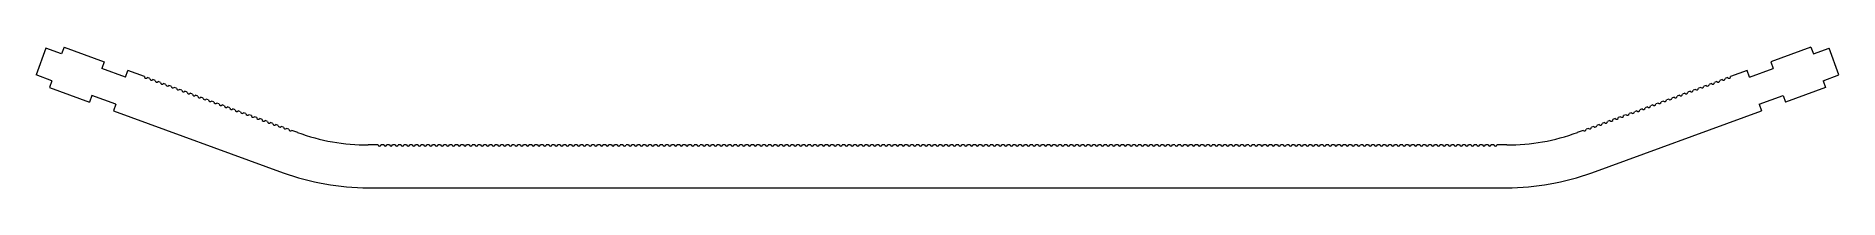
# Model space of a CAD drawing. Header units: millimetres. Extents: x -402 to 402, y -10 to 53.
import ezdxf

# ---------------------------------------------------------------- set-up
doc = ezdxf.new("R2010")
doc.units = ezdxf.units.MM

msp = doc.modelspace()

# ---------------------------------------------------------------- linework, layer by layer
at = {"color": 7, "linetype": 'Continuous', "lineweight": 15}
for p, q in [((-397.88, 52.6), (-402.22, 40.67)), ((-390.82, 50.04), (-397.88, 52.6)), ((-389.74, 53.02), (-390.82, 50.04)), ((-389.74, 53.02), (-371.84, 46.5)), ((389.74, 53.02), (371.84, 46.5)), ((389.74, 53.02), (390.82, 50.04)), ((390.82, 50.04), (397.88, 52.6)), ((402.22, 40.67), (397.88, 52.6)), ((-395.17, 38.1), (-402.22, 40.67)), ((-371.84, 46.5), (-372.92, 43.52)), ((-362.29, 39.65), (-372.92, 43.52)), ((-362.29, 39.65), (-361.2, 42.63)), ((-353.9, 39.98), (-361.2, 42.63)), ((361.2, 42.63), (353.9, 39.98)), ((362.29, 39.65), (361.2, 42.63)), ((362.29, 39.65), (372.92, 43.52)), ((371.84, 46.5), (372.92, 43.52)), ((395.17, 38.1), (402.22, 40.67)), ((-395.17, 38.1), (-396.25, 35.12)), ((-396.25, 35.12), (-378.35, 28.6)), ((-351.51, 39.11), (-352.56, 39.49)), ((-349.13, 38.24), (-350.17, 38.62)), ((-346.74, 37.37), (-347.79, 37.75)), ((-344.35, 36.5), (-345.4, 36.88)), ((-341.96, 35.63), (-343.01, 36.01)), ((-339.58, 34.76), (-340.63, 35.15)), ((-337.19, 33.89), (-338.24, 34.28)), ((-334.8, 33.03), (-335.85, 33.41)), ((-332.42, 32.16), (-333.47, 32.54)), ((333.47, 32.54), (332.42, 32.16)), ((335.85, 33.41), (334.8, 33.03)), ((338.24, 34.28), (337.19, 33.89)), ((340.63, 35.15), (339.58, 34.76)), ((343.01, 36.01), (341.96, 35.63)), ((345.4, 36.88), (344.35, 36.5)), ((347.79, 37.75), (346.74, 37.37)), ((350.17, 38.62), (349.13, 38.24)), ((352.56, 39.49), (351.51, 39.11)), ((396.25, 35.12), (378.35, 28.6)), ((395.17, 38.1), (396.25, 35.12)), ((-377.27, 31.59), (-378.35, 28.6)), ((-366.63, 27.72), (-377.27, 31.59)), ((-366.63, 27.72), (-367.72, 24.73)), ((-367.72, 24.73), (-292.01, -2.82)), ((-330.03, 31.29), (-331.08, 31.67)), ((-327.64, 30.42), (-328.69, 30.8)), ((-325.26, 29.55), (-326.31, 29.93)), ((-322.87, 28.68), (-323.92, 29.06)), ((-320.48, 27.81), (-321.53, 28.2)), ((-318.1, 26.95), (-319.14, 27.33)), ((-315.71, 26.08), (-316.76, 26.46)), ((-313.32, 25.21), (-314.37, 25.59)), ((-310.94, 24.34), (-311.98, 24.72)), ((292.01, -2.82), (367.72, 24.73)), ((311.98, 24.72), (310.94, 24.34)), ((314.37, 25.59), (313.32, 25.21)), ((316.76, 26.46), (315.71, 26.08)), ((319.14, 27.33), (318.1, 26.95)), ((321.53, 28.2), (320.48, 27.81)), ((323.92, 29.06), (322.87, 28.68)), ((326.31, 29.93), (325.26, 29.55)), ((328.69, 30.8), (327.64, 30.42)), ((331.08, 31.67), (330.03, 31.29)), ((366.63, 27.72), (377.27, 31.59)), ((366.63, 27.72), (367.72, 24.73)), ((377.27, 31.59), (378.35, 28.6)), ((-308.55, 23.47), (-309.6, 23.85)), ((-306.16, 22.6), (-307.21, 22.98)), ((-303.78, 21.73), (-304.82, 22.11)), ((-301.39, 20.86), (-302.44, 21.25)), ((-299, 20), (-300.05, 20.38)), ((-296.62, 19.13), (-297.66, 19.51)), ((-294.23, 18.26), (-295.28, 18.64)), ((-291.84, 17.39), (-292.89, 17.77)), ((-289.45, 16.52), (-290.5, 16.9)), ((290.5, 16.9), (289.45, 16.52)), ((292.89, 17.77), (291.84, 17.39)), ((295.28, 18.64), (294.23, 18.26)), ((297.66, 19.51), (296.62, 19.13)), ((300.05, 20.38), (299, 20)), ((302.44, 21.25), (301.39, 20.86)), ((304.82, 22.11), (303.78, 21.73)), ((307.21, 22.98), (306.16, 22.6)), ((309.6, 23.85), (308.55, 23.47)), ((-285.49, 15.08), (-288.12, 16.03)), ((-249.63, 9.53), (-254, 9.53)), ((-247.09, 9.53), (-248.21, 9.53)), ((-244.55, 9.53), (-245.67, 9.53)), ((-242.01, 9.53), (-243.13, 9.53)), ((-239.47, 9.53), (-240.59, 9.53)), ((-236.93, 9.53), (-238.05, 9.53)), ((-234.39, 9.53), (-235.51, 9.53)), ((-231.85, 9.53), (-232.97, 9.53)), ((-229.31, 9.53), (-230.43, 9.53)), ((-226.77, 9.53), (-227.89, 9.53)), ((-224.23, 9.53), (-225.35, 9.53)), ((-221.69, 9.53), (-222.81, 9.53)), ((-219.15, 9.53), (-220.27, 9.53)), ((-216.61, 9.53), (-217.73, 9.53)), ((-214.07, 9.53), (-215.19, 9.53)), ((-211.53, 9.53), (-212.65, 9.53)), ((-208.99, 9.53), (-210.11, 9.53)), ((-206.45, 9.53), (-207.57, 9.53)), ((-203.91, 9.53), (-205.03, 9.53)), ((-201.37, 9.53), (-202.49, 9.53)), ((-198.83, 9.53), (-199.95, 9.53)), ((-196.29, 9.53), (-197.41, 9.53)), ((-193.75, 9.53), (-194.87, 9.53)), ((-191.21, 9.53), (-192.33, 9.53)), ((-188.67, 9.53), (-189.79, 9.53)), ((-186.13, 9.53), (-187.25, 9.53)), ((-183.59, 9.53), (-184.71, 9.53)), ((-181.05, 9.53), (-182.17, 9.53)), ((-178.51, 9.53), (-179.63, 9.53)), ((-175.97, 9.53), (-177.09, 9.53)), ((-173.43, 9.53), (-174.55, 9.53)), ((-170.89, 9.53), (-172.01, 9.53)), ((-168.35, 9.53), (-169.47, 9.53)), ((-165.81, 9.53), (-166.93, 9.53)), ((-163.27, 9.53), (-164.39, 9.53)), ((-160.73, 9.53), (-161.85, 9.53)), ((-158.19, 9.53), (-159.31, 9.53)), ((-155.65, 9.53), (-156.77, 9.53)), ((-153.11, 9.53), (-154.23, 9.53)), ((-150.57, 9.53), (-151.69, 9.53)), ((-148.03, 9.53), (-149.15, 9.53)), ((-145.49, 9.53), (-146.61, 9.53)), ((-142.95, 9.53), (-144.07, 9.53)), ((-140.41, 9.53), (-141.53, 9.53)), ((-137.87, 9.53), (-138.99, 9.53)), ((-135.33, 9.53), (-136.45, 9.53)), ((-132.79, 9.53), (-133.91, 9.53)), ((-130.25, 9.53), (-131.37, 9.53)), ((-127.71, 9.53), (-128.83, 9.53)), ((-125.17, 9.53), (-126.29, 9.53)), ((-122.63, 9.53), (-123.75, 9.53)), ((-120.09, 9.53), (-121.21, 9.53)), ((-117.55, 9.53), (-118.67, 9.53)), ((-115.01, 9.53), (-116.13, 9.53)), ((-112.47, 9.53), (-113.59, 9.53)), ((-109.93, 9.53), (-111.05, 9.53)), ((-107.39, 9.53), (-108.51, 9.53)), ((-104.85, 9.53), (-105.97, 9.53)), ((-102.31, 9.53), (-103.43, 9.53)), ((-99.77, 9.53), (-100.89, 9.53)), ((-97.23, 9.53), (-98.35, 9.53)), ((-94.69, 9.53), (-95.81, 9.53)), ((-92.15, 9.53), (-93.27, 9.53)), ((-89.61, 9.53), (-90.73, 9.53)), ((-87.07, 9.53), (-88.19, 9.53)), ((-84.53, 9.53), (-85.65, 9.53)), ((-81.99, 9.53), (-83.11, 9.53)), ((-79.45, 9.53), (-80.57, 9.53)), ((-76.91, 9.53), (-78.03, 9.53)), ((-74.37, 9.53), (-75.49, 9.53)), ((-71.83, 9.53), (-72.95, 9.53)), ((-69.29, 9.53), (-70.41, 9.53)), ((-66.75, 9.53), (-67.87, 9.53)), ((-64.21, 9.53), (-65.33, 9.53)), ((-61.67, 9.53), (-62.79, 9.53)), ((-59.13, 9.53), (-60.25, 9.53)), ((-56.59, 9.53), (-57.71, 9.53)), ((-54.05, 9.53), (-55.17, 9.53)), ((-51.51, 9.53), (-52.63, 9.53)), ((-48.97, 9.53), (-50.09, 9.53)), ((-46.43, 9.53), (-47.55, 9.53)), ((-43.89, 9.53), (-45.01, 9.53)), ((-41.35, 9.53), (-42.47, 9.53)), ((-38.81, 9.53), (-39.93, 9.53)), ((-36.27, 9.53), (-37.39, 9.53)), ((-33.73, 9.53), (-34.85, 9.53)), ((-31.19, 9.53), (-32.31, 9.53)), ((-28.65, 9.53), (-29.77, 9.53)), ((-26.11, 9.53), (-27.23, 9.53)), ((-23.57, 9.53), (-24.69, 9.53)), ((-21.03, 9.53), (-22.15, 9.53)), ((-18.49, 9.53), (-19.61, 9.53)), ((-15.95, 9.53), (-17.07, 9.53)), ((-13.41, 9.53), (-14.53, 9.53)), ((-10.87, 9.53), (-11.99, 9.53)), ((-8.33, 9.53), (-9.45, 9.53)), ((-5.79, 9.53), (-6.91, 9.53)), ((-3.25, 9.53), (-4.37, 9.53)), ((-0.71, 9.53), (-1.83, 9.53)), ((1.83, 9.53), (0.71, 9.53)), ((4.37, 9.53), (3.25, 9.53)), ((6.91, 9.53), (5.79, 9.53)), ((9.45, 9.53), (8.33, 9.53)), ((11.99, 9.53), (10.87, 9.53)), ((14.53, 9.53), (13.41, 9.53)), ((17.07, 9.53), (15.95, 9.53)), ((19.61, 9.53), (18.49, 9.53)), ((22.15, 9.53), (21.03, 9.53)), ((24.69, 9.53), (23.57, 9.53)), ((27.23, 9.53), (26.11, 9.53)), ((29.77, 9.53), (28.65, 9.53)), ((32.31, 9.53), (31.19, 9.53)), ((34.85, 9.53), (33.73, 9.53)), ((37.39, 9.53), (36.27, 9.53)), ((39.93, 9.53), (38.81, 9.53)), ((42.47, 9.53), (41.35, 9.53)), ((45.01, 9.53), (43.89, 9.53)), ((47.55, 9.53), (46.43, 9.53)), ((50.09, 9.53), (48.97, 9.53)), ((52.63, 9.53), (51.51, 9.53)), ((55.17, 9.53), (54.05, 9.53)), ((57.71, 9.53), (56.59, 9.53)), ((60.25, 9.53), (59.13, 9.53)), ((62.79, 9.53), (61.67, 9.53)), ((65.33, 9.53), (64.21, 9.53)), ((67.87, 9.53), (66.75, 9.53)), ((70.41, 9.53), (69.29, 9.53)), ((72.95, 9.53), (71.83, 9.53)), ((75.49, 9.53), (74.37, 9.53)), ((78.03, 9.53), (76.91, 9.53)), ((80.57, 9.53), (79.45, 9.53)), ((83.11, 9.53), (81.99, 9.53)), ((85.65, 9.53), (84.53, 9.53)), ((88.19, 9.53), (87.07, 9.53)), ((90.73, 9.53), (89.61, 9.53)), ((93.27, 9.53), (92.15, 9.53)), ((95.81, 9.53), (94.69, 9.53)), ((98.35, 9.53), (97.23, 9.53)), ((100.89, 9.53), (99.77, 9.53)), ((103.43, 9.53), (102.31, 9.53)), ((105.97, 9.53), (104.85, 9.53)), ((108.51, 9.53), (107.39, 9.53)), ((111.05, 9.53), (109.93, 9.53)), ((113.59, 9.53), (112.47, 9.53)), ((116.13, 9.53), (115.01, 9.53)), ((118.67, 9.53), (117.55, 9.53)), ((121.21, 9.53), (120.09, 9.53)), ((123.75, 9.53), (122.63, 9.53)), ((126.29, 9.53), (125.17, 9.53)), ((128.83, 9.53), (127.71, 9.53)), ((131.37, 9.53), (130.25, 9.53)), ((133.91, 9.53), (132.79, 9.53)), ((136.45, 9.53), (135.33, 9.53)), ((138.99, 9.53), (137.87, 9.53)), ((141.53, 9.53), (140.41, 9.53)), ((144.07, 9.53), (142.95, 9.53)), ((146.61, 9.53), (145.49, 9.53)), ((149.15, 9.53), (148.03, 9.53)), ((151.69, 9.53), (150.57, 9.53)), ((154.23, 9.53), (153.11, 9.53)), ((156.77, 9.53), (155.65, 9.53)), ((159.31, 9.53), (158.19, 9.53)), ((161.85, 9.53), (160.73, 9.53)), ((164.39, 9.53), (163.27, 9.53)), ((166.93, 9.53), (165.81, 9.53)), ((169.47, 9.53), (168.35, 9.53)), ((172.01, 9.53), (170.89, 9.53)), ((174.55, 9.53), (173.43, 9.53)), ((177.09, 9.53), (175.97, 9.53)), ((179.63, 9.53), (178.51, 9.53)), ((182.17, 9.53), (181.05, 9.53)), ((184.71, 9.53), (183.59, 9.53)), ((187.25, 9.53), (186.13, 9.53)), ((189.79, 9.53), (188.67, 9.53)), ((192.33, 9.53), (191.21, 9.53)), ((194.87, 9.53), (193.75, 9.53)), ((197.41, 9.53), (196.29, 9.53)), ((199.95, 9.53), (198.83, 9.53)), ((202.49, 9.53), (201.37, 9.53)), ((205.03, 9.53), (203.91, 9.53)), ((207.57, 9.53), (206.45, 9.53)), ((210.11, 9.53), (208.99, 9.53)), ((212.65, 9.53), (211.53, 9.53)), ((215.19, 9.53), (214.07, 9.53)), ((217.73, 9.53), (216.61, 9.53)), ((220.27, 9.53), (219.15, 9.53)), ((222.81, 9.53), (221.69, 9.53)), ((225.35, 9.53), (224.23, 9.53)), ((227.89, 9.53), (226.77, 9.53)), ((230.43, 9.53), (229.31, 9.53)), ((232.97, 9.53), (231.85, 9.53)), ((235.51, 9.53), (234.39, 9.53)), ((238.05, 9.53), (236.93, 9.53)), ((240.59, 9.53), (239.47, 9.53)), ((243.13, 9.53), (242.01, 9.53)), ((245.67, 9.53), (244.55, 9.53)), ((248.21, 9.53), (247.09, 9.53)), ((254, 9.53), (249.63, 9.53)), ((288.12, 16.03), (285.49, 15.08)), ((-254, -9.53), (254, -9.53))]:
    msp.add_line(p, q, dxfattribs=at)
for centre, radius, start, end in [((-353.15, 39.95), 0.75, 178.25405, 321.74595), ((-350.76, 39.08), 0.75, 178.25405, 321.74595), ((-348.38, 38.22), 0.75, 178.25405, 321.74595), ((-345.99, 37.35), 0.75, 178.25405, 321.74595), ((-343.6, 36.48), 0.75, 178.25405, 321.74595), ((-341.22, 35.61), 0.75, 178.25405, 321.74595), ((-338.83, 34.74), 0.75, 178.25405, 321.74595), ((-336.44, 33.87), 0.75, 178.25405, 321.74595), ((-334.05, 33), 0.75, 178.25405, 321.74595), ((334.05, 33), 0.75, 218.25405, 1.74595), ((336.44, 33.87), 0.75, 218.25405, 1.74595), ((338.83, 34.74), 0.75, 218.25405, 1.74595), ((341.22, 35.61), 0.75, 218.25405, 1.74595), ((343.6, 36.48), 0.75, 218.25405, 1.74595), ((345.99, 37.35), 0.75, 218.25405, 1.74595), ((348.38, 38.22), 0.75, 218.25405, 1.74595), ((350.76, 39.08), 0.75, 218.25405, 1.74595), ((353.15, 39.95), 0.75, 218.25405, 1.74595), ((-331.67, 32.13), 0.75, 178.25405, 321.74595), ((-329.28, 31.27), 0.75, 178.25405, 321.74595), ((-326.89, 30.4), 0.75, 178.25405, 321.74595), ((-324.51, 29.53), 0.75, 178.25405, 321.74595), ((-322.12, 28.66), 0.75, 178.25405, 321.74595), ((-319.73, 27.79), 0.75, 178.25405, 321.74595), ((-317.35, 26.92), 0.75, 178.25405, 321.74595), ((-314.96, 26.05), 0.75, 178.25405, 321.74595), ((-312.57, 25.18), 0.75, 178.25405, 321.74595), ((-310.19, 24.32), 0.75, 178.25405, 321.74595), ((310.19, 24.32), 0.75, 218.25405, 1.74595), ((312.57, 25.18), 0.75, 218.25405, 1.74595), ((314.96, 26.05), 0.75, 218.25405, 1.74595), ((317.35, 26.92), 0.75, 218.25405, 1.74595), ((319.73, 27.79), 0.75, 218.25405, 1.74595), ((322.12, 28.66), 0.75, 218.25405, 1.74595), ((324.51, 29.53), 0.75, 218.25405, 1.74595), ((326.89, 30.4), 0.75, 218.25405, 1.74595), ((329.28, 31.27), 0.75, 218.25405, 1.74595), ((331.67, 32.13), 0.75, 218.25405, 1.74595), ((-307.8, 23.45), 0.75, 178.25405, 321.74595), ((-305.41, 22.58), 0.75, 178.25405, 321.74595), ((-303.03, 21.71), 0.75, 178.25405, 321.74595), ((-300.64, 20.84), 0.75, 178.25405, 321.74595), ((-298.25, 19.97), 0.75, 178.25405, 321.74595), ((-295.87, 19.1), 0.75, 178.25405, 321.74595), ((-293.48, 18.23), 0.75, 178.25405, 321.74595), ((-291.09, 17.37), 0.75, 178.25405, 321.74595), ((-288.71, 16.5), 0.75, 178.25405, 321.74595), ((288.71, 16.5), 0.75, 218.25405, 1.74595), ((291.09, 17.37), 0.75, 218.25405, 1.74595), ((293.48, 18.23), 0.75, 218.25405, 1.74595), ((295.87, 19.1), 0.75, 218.25405, 1.74595), ((298.25, 19.97), 0.75, 218.25405, 1.74595), ((300.64, 20.84), 0.75, 218.25405, 1.74595), ((303.03, 21.71), 0.75, 218.25405, 1.74595), ((305.41, 22.58), 0.75, 218.25405, 1.74595), ((307.8, 23.45), 0.75, 218.25405, 1.74595), ((-254, 101.6), 92.08, 250.00009, 269.99991), ((-248.92, 9.78), 0.75, 199.47122, 340.52878), ((-246.38, 9.78), 0.75, 199.47122, 340.52878), ((-243.84, 9.78), 0.75, 199.47122, 340.52878), ((-241.3, 9.78), 0.75, 199.47122, 340.52878), ((-238.76, 9.78), 0.75, 199.47122, 340.52878), ((-236.22, 9.78), 0.75, 199.47122, 340.52878), ((-233.68, 9.78), 0.75, 199.47122, 340.52878), ((-231.14, 9.78), 0.75, 199.47122, 340.52878), ((-228.6, 9.78), 0.75, 199.47122, 340.52878), ((-226.06, 9.78), 0.75, 199.47122, 340.52878), ((-223.52, 9.78), 0.75, 199.47122, 340.52878), ((-220.98, 9.78), 0.75, 199.47122, 340.52878), ((-218.44, 9.78), 0.75, 199.47122, 340.52878), ((-215.9, 9.78), 0.75, 199.47122, 340.52878), ((-213.36, 9.78), 0.75, 199.47122, 340.52878), ((-210.82, 9.78), 0.75, 199.47122, 340.52878), ((-208.28, 9.78), 0.75, 199.47122, 340.52878), ((-205.74, 9.78), 0.75, 199.47122, 340.52878), ((-203.2, 9.78), 0.75, 199.47122, 340.52878), ((-200.66, 9.78), 0.75, 199.47122, 340.52878), ((-198.12, 9.78), 0.75, 199.47122, 340.52878), ((-195.58, 9.78), 0.75, 199.47122, 340.52878), ((-193.04, 9.78), 0.75, 199.47122, 340.52878), ((-190.5, 9.78), 0.75, 199.47122, 340.52878), ((-187.96, 9.78), 0.75, 199.47122, 340.52878), ((-185.42, 9.78), 0.75, 199.47122, 340.52878), ((-182.88, 9.78), 0.75, 199.47122, 340.52878), ((-180.34, 9.78), 0.75, 199.47122, 340.52878), ((-177.8, 9.78), 0.75, 199.47122, 340.52878), ((-175.26, 9.78), 0.75, 199.47122, 340.52878), ((-172.72, 9.78), 0.75, 199.47122, 340.52878), ((-170.18, 9.78), 0.75, 199.47122, 340.52878), ((-167.64, 9.78), 0.75, 199.47122, 340.52878), ((-165.1, 9.78), 0.75, 199.47122, 340.52878), ((-162.56, 9.78), 0.75, 199.47122, 340.52878), ((-160.02, 9.78), 0.75, 199.47122, 340.52878), ((-157.48, 9.78), 0.75, 199.47122, 340.52878), ((-154.94, 9.78), 0.75, 199.47122, 340.52878), ((-152.4, 9.78), 0.75, 199.47122, 340.52878), ((-149.86, 9.78), 0.75, 199.47122, 340.52878), ((-147.32, 9.78), 0.75, 199.47122, 340.52878), ((-144.78, 9.78), 0.75, 199.47122, 340.52878), ((-142.24, 9.78), 0.75, 199.47122, 340.52878), ((-139.7, 9.78), 0.75, 199.47122, 340.52878), ((-137.16, 9.78), 0.75, 199.47122, 340.52878), ((-134.62, 9.78), 0.75, 199.47122, 340.52878), ((-132.08, 9.78), 0.75, 199.47122, 340.52878), ((-129.54, 9.78), 0.75, 199.47122, 340.52878), ((-127, 9.78), 0.75, 199.47122, 340.52878), ((-124.46, 9.78), 0.75, 199.47122, 340.52878), ((-121.92, 9.78), 0.75, 199.47122, 340.52878), ((-119.38, 9.78), 0.75, 199.47122, 340.52878), ((-116.84, 9.78), 0.75, 199.47122, 340.52878), ((-114.3, 9.78), 0.75, 199.47122, 340.52878), ((-111.76, 9.78), 0.75, 199.47122, 340.52878), ((-109.22, 9.78), 0.75, 199.47122, 340.52878), ((-106.68, 9.78), 0.75, 199.47122, 340.52878), ((-104.14, 9.78), 0.75, 199.47122, 340.52878), ((-101.6, 9.78), 0.75, 199.47122, 340.52878), ((-99.06, 9.78), 0.75, 199.47122, 340.52878), ((-96.52, 9.78), 0.75, 199.47122, 340.52878), ((-93.98, 9.78), 0.75, 199.47122, 340.52878), ((-91.44, 9.78), 0.75, 199.47122, 340.52878), ((-88.9, 9.78), 0.75, 199.47122, 340.52878), ((-86.36, 9.78), 0.75, 199.47122, 340.52878), ((-83.82, 9.78), 0.75, 199.47122, 340.52878), ((-81.28, 9.78), 0.75, 199.47122, 340.52878), ((-78.74, 9.78), 0.75, 199.47122, 340.52878), ((-76.2, 9.78), 0.75, 199.47122, 340.52878), ((-73.66, 9.78), 0.75, 199.47122, 340.52878), ((-71.12, 9.78), 0.75, 199.47122, 340.52878), ((-68.58, 9.78), 0.75, 199.47122, 340.52878), ((-66.04, 9.78), 0.75, 199.47122, 340.52878), ((-63.5, 9.78), 0.75, 199.47122, 340.52878), ((-60.96, 9.78), 0.75, 199.47122, 340.52878), ((-58.42, 9.78), 0.75, 199.47122, 340.52878), ((-55.88, 9.78), 0.75, 199.47122, 340.52878), ((-53.34, 9.78), 0.75, 199.47122, 340.52878), ((-50.8, 9.78), 0.75, 199.47122, 340.52878), ((-48.26, 9.78), 0.75, 199.47122, 340.52878), ((-45.72, 9.78), 0.75, 199.47122, 340.52878), ((-43.18, 9.78), 0.75, 199.47122, 340.52878), ((-40.64, 9.78), 0.75, 199.47122, 340.52878), ((-38.1, 9.78), 0.75, 199.47122, 340.52878), ((-35.56, 9.78), 0.75, 199.47122, 340.52878), ((-33.02, 9.78), 0.75, 199.47122, 340.52878), ((-30.48, 9.78), 0.75, 199.47122, 340.52878), ((-27.94, 9.78), 0.75, 199.47122, 340.52878), ((-25.4, 9.78), 0.75, 199.47122, 340.52878), ((-22.86, 9.78), 0.75, 199.47122, 340.52878), ((-20.32, 9.78), 0.75, 199.47122, 340.52878), ((-17.78, 9.78), 0.75, 199.47122, 340.52878), ((-15.24, 9.78), 0.75, 199.47122, 340.52878), ((-12.7, 9.78), 0.75, 199.47122, 340.52878), ((-10.16, 9.78), 0.75, 199.47122, 340.52878), ((-7.62, 9.78), 0.75, 199.47122, 340.52878), ((-5.08, 9.78), 0.75, 199.47122, 340.52878), ((-2.54, 9.78), 0.75, 199.47122, 340.52878), ((0, 9.78), 0.75, 199.47122, 340.52878), ((2.54, 9.78), 0.75, 199.47122, 340.52878), ((5.08, 9.78), 0.75, 199.47122, 340.52878), ((7.62, 9.78), 0.75, 199.47122, 340.52878), ((10.16, 9.78), 0.75, 199.47122, 340.52878), ((12.7, 9.78), 0.75, 199.47122, 340.52878), ((15.24, 9.78), 0.75, 199.47122, 340.52878), ((17.78, 9.78), 0.75, 199.47122, 340.52878), ((20.32, 9.78), 0.75, 199.47122, 340.52878), ((22.86, 9.78), 0.75, 199.47122, 340.52878), ((25.4, 9.78), 0.75, 199.47122, 340.52878), ((27.94, 9.78), 0.75, 199.47122, 340.52878), ((30.48, 9.78), 0.75, 199.47122, 340.52878), ((33.02, 9.78), 0.75, 199.47122, 340.52878), ((35.56, 9.78), 0.75, 199.47122, 340.52878), ((38.1, 9.78), 0.75, 199.47122, 340.52878), ((40.64, 9.78), 0.75, 199.47122, 340.52878), ((43.18, 9.78), 0.75, 199.47122, 340.52878), ((45.72, 9.78), 0.75, 199.47122, 340.52878), ((48.26, 9.78), 0.75, 199.47122, 340.52878), ((50.8, 9.78), 0.75, 199.47122, 340.52878), ((53.34, 9.78), 0.75, 199.47122, 340.52878), ((55.88, 9.78), 0.75, 199.47122, 340.52878), ((58.42, 9.78), 0.75, 199.47122, 340.52878), ((60.96, 9.78), 0.75, 199.47122, 340.52878), ((63.5, 9.78), 0.75, 199.47122, 340.52878), ((66.04, 9.78), 0.75, 199.47122, 340.52878), ((68.58, 9.78), 0.75, 199.47122, 340.52878), ((71.12, 9.78), 0.75, 199.47122, 340.52878), ((73.66, 9.78), 0.75, 199.47122, 340.52878), ((76.2, 9.78), 0.75, 199.47122, 340.52878), ((78.74, 9.78), 0.75, 199.47122, 340.52878), ((81.28, 9.78), 0.75, 199.47122, 340.52878), ((83.82, 9.78), 0.75, 199.47122, 340.52878), ((86.36, 9.78), 0.75, 199.47122, 340.52878), ((88.9, 9.78), 0.75, 199.47122, 340.52878), ((91.44, 9.78), 0.75, 199.47122, 340.52878), ((93.98, 9.78), 0.75, 199.47122, 340.52878), ((96.52, 9.78), 0.75, 199.47122, 340.52878), ((99.06, 9.78), 0.75, 199.47122, 340.52878), ((101.6, 9.78), 0.75, 199.47122, 340.52878), ((104.14, 9.78), 0.75, 199.47122, 340.52878), ((106.68, 9.78), 0.75, 199.47122, 340.52878), ((109.22, 9.78), 0.75, 199.47122, 340.52878), ((111.76, 9.78), 0.75, 199.47122, 340.52878), ((114.3, 9.78), 0.75, 199.47122, 340.52878), ((116.84, 9.78), 0.75, 199.47122, 340.52878), ((119.38, 9.78), 0.75, 199.47122, 340.52878), ((121.92, 9.78), 0.75, 199.47122, 340.52878), ((124.46, 9.78), 0.75, 199.47122, 340.52878), ((127, 9.78), 0.75, 199.47122, 340.52878), ((129.54, 9.78), 0.75, 199.47122, 340.52878), ((132.08, 9.78), 0.75, 199.47122, 340.52878), ((134.62, 9.78), 0.75, 199.47122, 340.52878), ((137.16, 9.78), 0.75, 199.47122, 340.52878), ((139.7, 9.78), 0.75, 199.47122, 340.52878), ((142.24, 9.78), 0.75, 199.47122, 340.52878), ((144.78, 9.78), 0.75, 199.47122, 340.52878), ((147.32, 9.78), 0.75, 199.47122, 340.52878), ((149.86, 9.78), 0.75, 199.47122, 340.52878), ((152.4, 9.78), 0.75, 199.47122, 340.52878), ((154.94, 9.78), 0.75, 199.47122, 340.52878), ((157.48, 9.78), 0.75, 199.47122, 340.52878), ((160.02, 9.78), 0.75, 199.47122, 340.52878), ((162.56, 9.78), 0.75, 199.47122, 340.52878), ((165.1, 9.78), 0.75, 199.47122, 340.52878), ((167.64, 9.78), 0.75, 199.47122, 340.52878), ((170.18, 9.78), 0.75, 199.47122, 340.52878), ((172.72, 9.78), 0.75, 199.47122, 340.52878), ((175.26, 9.78), 0.75, 199.47122, 340.52878), ((177.8, 9.78), 0.75, 199.47122, 340.52878), ((180.34, 9.78), 0.75, 199.47122, 340.52878), ((182.88, 9.78), 0.75, 199.47122, 340.52878), ((185.42, 9.78), 0.75, 199.47122, 340.52878), ((187.96, 9.78), 0.75, 199.47122, 340.52878), ((190.5, 9.78), 0.75, 199.47122, 340.52878), ((193.04, 9.78), 0.75, 199.47122, 340.52878), ((195.58, 9.78), 0.75, 199.47122, 340.52878), ((198.12, 9.78), 0.75, 199.47122, 340.52878), ((200.66, 9.78), 0.75, 199.47122, 340.52878), ((203.2, 9.78), 0.75, 199.47122, 340.52878), ((205.74, 9.78), 0.75, 199.47122, 340.52878), ((208.28, 9.78), 0.75, 199.47122, 340.52878), ((210.82, 9.78), 0.75, 199.47122, 340.52878), ((213.36, 9.78), 0.75, 199.47122, 340.52878), ((215.9, 9.78), 0.75, 199.47122, 340.52878), ((218.44, 9.78), 0.75, 199.47122, 340.52878), ((220.98, 9.78), 0.75, 199.47122, 340.52878), ((223.52, 9.78), 0.75, 199.47122, 340.52878), ((226.06, 9.78), 0.75, 199.47122, 340.52878), ((228.6, 9.78), 0.75, 199.47122, 340.52878), ((231.14, 9.78), 0.75, 199.47122, 340.52878), ((233.68, 9.78), 0.75, 199.47122, 340.52878), ((236.22, 9.78), 0.75, 199.47122, 340.52878), ((238.76, 9.78), 0.75, 199.47122, 340.52878), ((241.3, 9.78), 0.75, 199.47122, 340.52878), ((243.84, 9.78), 0.75, 199.47122, 340.52878), ((246.38, 9.78), 0.75, 199.47122, 340.52878), ((248.92, 9.78), 0.75, 199.47122, 340.52878), ((254, 101.6), 92.08, 270.00009, 289.99991), ((-254, 101.6), 111.13, 250.00008, 269.99992), ((254, 101.6), 111.13, 270.00008, 289.99992)]:
    msp.add_arc(centre, radius, start, end, dxfattribs=at)

doc.saveas('drawing.dxf')
